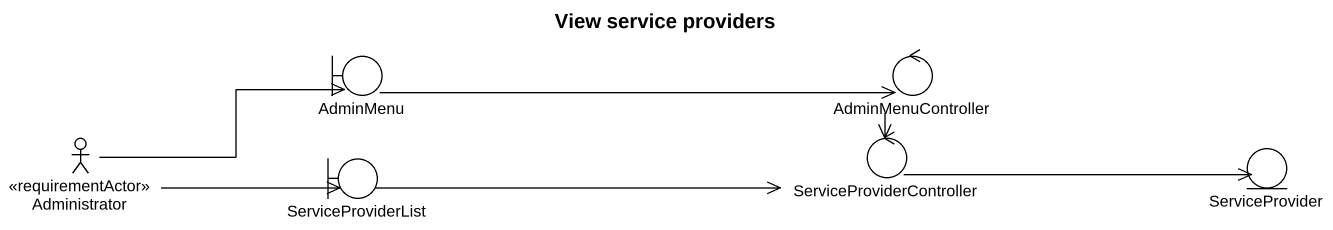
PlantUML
@startuml
title View service providers
boundary AdminMenu
control AdminMenuController
actor Administrator <<requirementActor>>
boundary ServiceProviderList
control ServiceProviderController
entity ServiceProvider
AdminMenu -right-> AdminMenuController
AdminMenuController --> ServiceProviderController
Administrator -right-> AdminMenu
Administrator -right-> ServiceProviderList
ServiceProviderList -right-> ServiceProviderController
ServiceProviderController -right-> ServiceProvider
@enduml
